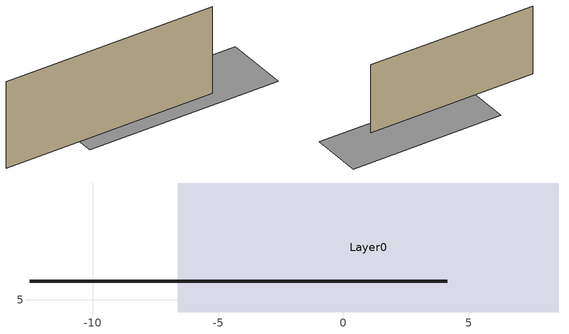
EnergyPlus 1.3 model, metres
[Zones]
Layer0
 floor outside (None): -6.61,4.51 -6.61,9.66 8.59,9.66 8.59,4.51 z0
 wall outside (None): -12.52,5.74 4.14,5.74 z0:6.9
[BUILDING]
Building=Building; North Axis {deg}=0; Terrain=City; Loads Convergence Tolerance Value {W}=0.04; Temperature Convergence Tolerance Value {deltaC}=0.4; Solar Distribution=FullExterior; Maximum Number of Warmup Days=25
[ZONE]
Layer0: 0, 1, 1, 6.89576, 539.799
[SurfaceGeometry]
SurfaceStartingPosition=UpperLeftCorner; VertexEntry=CCW; CoordinateSystem=WCS
